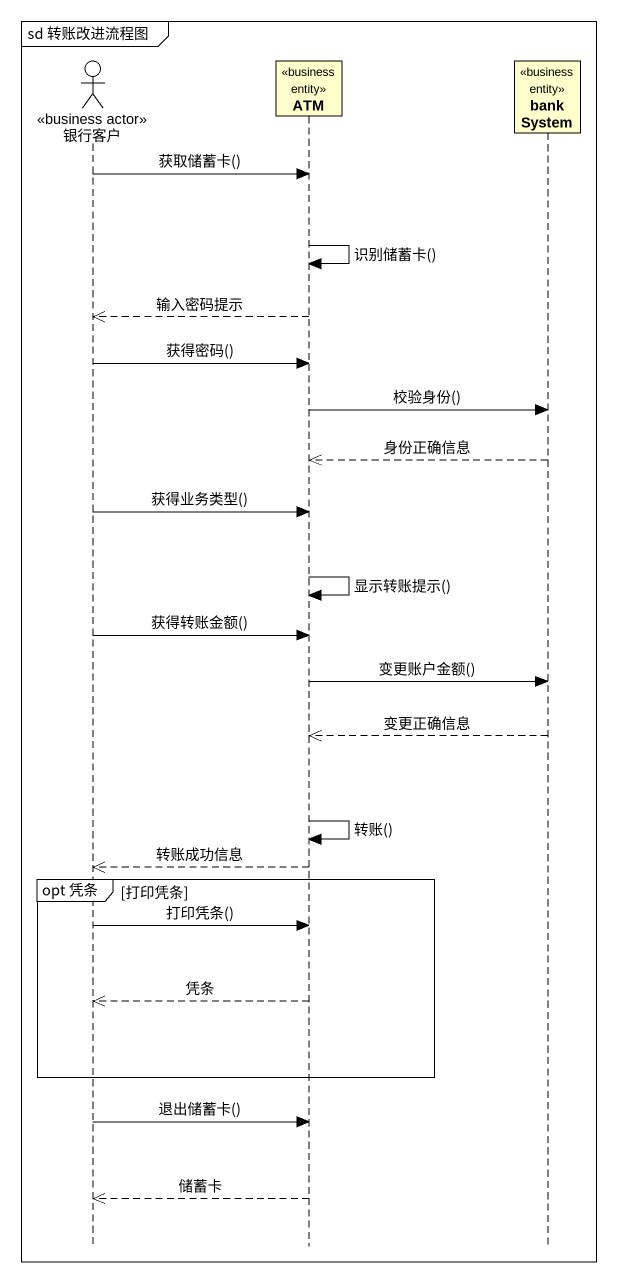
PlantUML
@startuml
mainframe sd 转账改进流程图
hide footbox
actor 银行客户 <<business actor>>
participant ATM <<business entity>>
participant bankSystem <<business entity>>

银行客户 -> ATM : 获取储蓄卡()
ATM -> ATM : 识别储蓄卡()
ATM -->> 银行客户 : 输入密码提示
银行客户 -> ATM : 获得密码()
ATM -> bankSystem : 校验身份()
bankSystem -->> ATM : 身份正确信息
银行客户 -> ATM : 获得业务类型()
ATM -> ATM : 显示转账提示()
银行客户 -> ATM : 获得转账金额()
ATM -> bankSystem : 变更账户金额()
bankSystem -->> ATM : 变更正确信息
ATM -> ATM : 转账()
ATM -->> 银行客户 : 转账成功信息
group opt 凭条 [打印凭条]
  银行客户 -> ATM : 打印凭条()
  ATM -->> 银行客户 : 凭条
end
银行客户 -> ATM : 退出储蓄卡()
ATM -->> 银行客户 : 储蓄卡
@enduml
